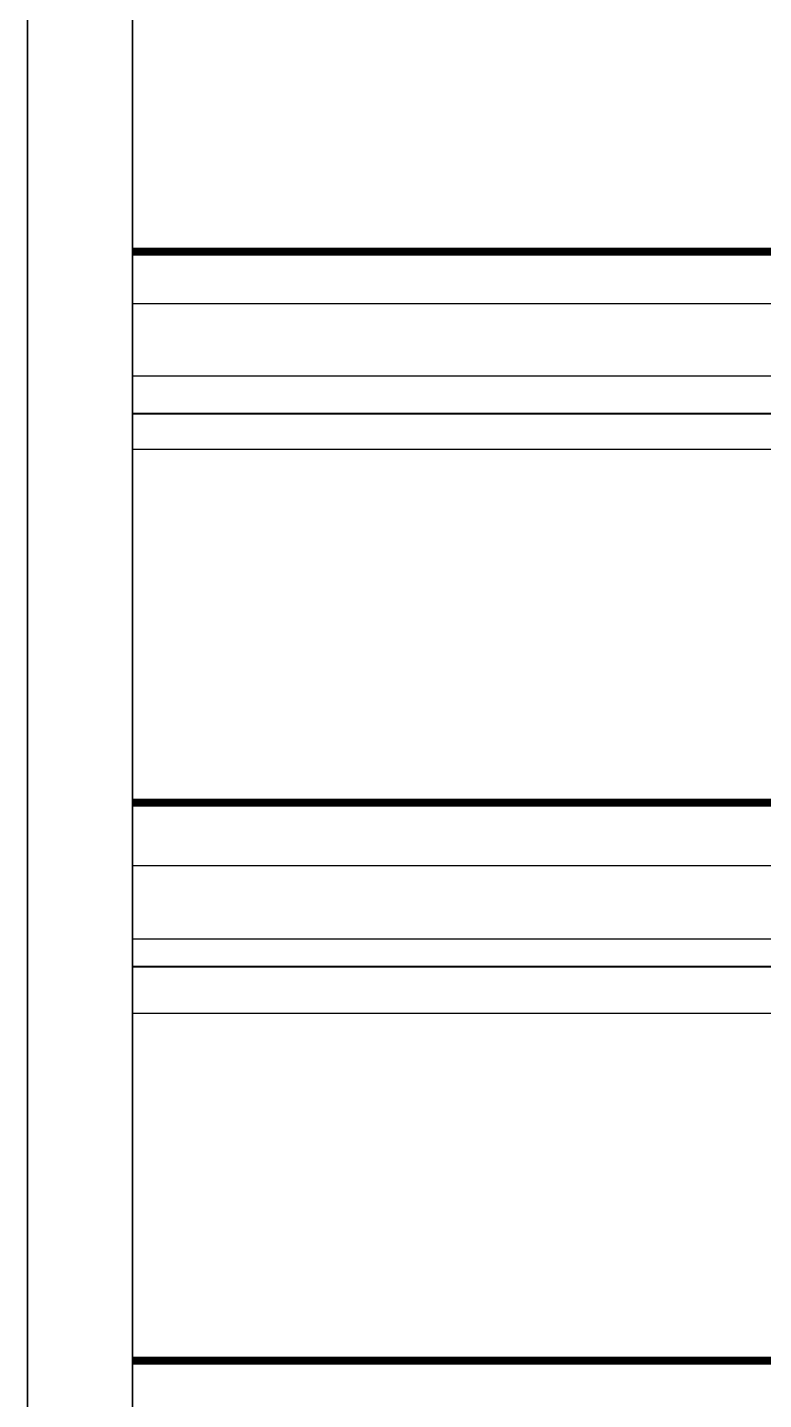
# Model space of a CAD drawing. Header units: millimetres. Extents: x -85 to 1059, y -155 to 155.
# Drawn here: x 1000 to 1003.5, y 79.28 to 85.81 of the extents above; entities that cross this region are included whole.
import ezdxf

# ---------------------------------------------------------------- set-up
doc = ezdxf.new("R2010")
doc.units = ezdxf.units.MM
doc.header["$MEASUREMENT"] = 0
doc.layers.add('Default', color=7, linetype='Continuous', true_color=0x000000)

msp = doc.modelspace()

# ---------------------------------------------------------------- linework, layer by layer
at = {"layer": 'Default'}
for points, knots in [([(1000, 0, -154), (1000, -154, -154), (1000, -154), (1000, -154, 154), (1000, 0, 154), (1000, 154, 154), (1000, 154), (1000, 154, -154), (1000, 0, -154)], [0, 0, 0, 241.902634, 241.902634, 483.805269, 483.805269, 725.707903, 725.707903, 967.610537, 967.610537, 967.610537]), ([(1000, 0, -150), (1000, -150, -150), (1000, -150), (1000, -150, 150), (1000, 0, 150), (1000, 150, 150), (1000, 150), (1000, 150, -150), (1000, 0, -150)], [0, 0, 0, 235.619449, 235.619449, 471.238898, 471.238898, 706.858347, 706.858347, 942.477796, 942.477796, 942.477796])]:
    msp.add_rational_spline(points, [1, 0.707106781187, 1, 0.707106781187, 1, 0.707106781187, 1, 0.707106781187, 1], degree=2, knots=knots, dxfattribs=at)
for points, degree, knots in [([(1000.5, 0.0018, 150.0005), (1000.5, 82.8446, 150.0005), (1000.5, 150.0018, 82.8432), (1000.5, 150.0018, 0.0004), (1000.5, 150.0018, -82.8427), (1000.5, 82.8446, -150), (1000.5, 0.0018, -150), (1000.5, -82.8411, -150), (1000.5, -149.9983, -82.8427), (1000.5, -149.9983, 0.0004), (1000.5, -149.9983, 82.8432), (1000.5, -82.8411, 150.0005), (1000.5, 0.0018, 150.0005)], 3, [-5, -5, -5, -5, -4, -4, -4, -3, -3, -3, -2, -2, -2, -1, -1, -1, -1]), ([(1000.5, 0.3488, 139.7504), (1000.5, -76.9709, 139.7504), (1000.5, -139.6511, 77.0702), (1000.5, -139.6511, -0.2498), (1000.5, -139.6511, -77.5699), (1000.5, -76.9709, -140.2497), (1000.5, 0.3488, -140.2497), (1000.5, 77.6689, -140.2497), (1000.5, 140.349, -77.5699), (1000.5, 140.349, -0.2498), (1000.5, 140.349, 77.0702), (1000.5, 77.6689, 139.7504), (1000.5, 0.3488, 139.7504)], 3, [20636, 20636, 20636, 20636, 20637, 20637, 20637, 20638, 20638, 20638, 20639, 20639, 20639, 20640, 20640, 20640, 20640]), ([(1000.5, 0.0018, 140.0004), (1000.5, -77.318, 140.0004), (1000.5, -139.9981, 77.3202), (1000.5, -139.9981, 0.0002), (1000.5, -139.9981, -77.3199), (1000.5, -77.318, -139.9997), (1000.5, 0.0018, -139.9997), (1000.5, 77.3215, -139.9997), (1000.5, 140.002, -77.3199), (1000.5, 140.002, 0.0002), (1000.5, 140.002, 77.3202), (1000.5, 77.3215, 140.0004), (1000.5, 0.0018, 140.0004)], 3, [-1, -1, -1, -1, 0, 0, 0, 1, 1, 1, 2, 2, 2, 3, 3, 3, 3]), ([(1000.5, 84.7509, 127.3314), (1000.5, 84.7851, 127.3589), (1000.5, 84.8194, 127.3864), (1000.5, 84.8569, 127.4162), (1000.5, 84.8945, 127.4461), (1000.5, 84.9322, 127.476), (1000.5, 84.97, 127.506), (1000.5, 85.0079, 127.536), (1000.5, 85.0458, 127.566), (1000.5, 85.0841, 127.5963), (1000.5, 85.1224, 127.6267), (1000.5, 85.161, 127.657), (1000.5, 85.1996, 127.6874), (1000.5, 85.2386, 127.718), (1000.5, 85.2776, 127.7487), (1000.5, 85.3169, 127.7793), (1000.5, 85.3563, 127.8098), (1000.5, 85.3958, 127.8405), (1000.5, 85.4353, 127.8712), (1000.5, 85.475, 127.9018), (1000.5, 85.5147, 127.9325), (1000.5, 85.5549, 127.9634), (1000.5, 85.5951, 127.9943), (1000.5, 85.6355, 128.0253), (1000.5, 85.6759, 128.0564), (1000.5, 85.7168, 128.0876), (1000.5, 85.7577, 128.1188), (1000.5, 85.7987, 128.1497), (1000.5, 85.8396, 128.1805), (1000.5, 85.881, 128.2119), (1000.5, 85.9225, 128.2433), (1000.5, 85.9641, 128.2747), (1000.5, 86.0057, 128.3061), (1000.5, 86.0477, 128.3377), (1000.5, 86.0897, 128.3693), (1000.5, 86.132, 128.4007), (1000.5, 86.1744, 128.4321), (1000.5, 86.2171, 128.4638), (1000.5, 86.2597, 128.4956), (1000.5, 86.3026, 128.5275), (1000.5, 86.3455, 128.5594), (1000.5, 86.3887, 128.5912), (1000.5, 86.4319, 128.6229), (1000.5, 86.4393, 128.6286), (1000.5, 86.4467, 128.6342)], 2, [1987, 1987, 1987, 1988.045455, 1988.045455, 1989.090909, 1989.090909, 1990.136364, 1990.136364, 1991.181818, 1991.181818, 1992.227273, 1992.227273, 1993.272727, 1993.272727, 1994.318182, 1994.318182, 1995.363636, 1995.363636, 1996.409091, 1996.409091, 1997.454545, 1997.454545, 1998.5, 1998.5, 1999.545455, 1999.545455, 2000.590909, 2000.590909, 2001.636364, 2001.636364, 2002.681818, 2002.681818, 2003.727273, 2003.727273, 2004.772727, 2004.772727, 2005.818182, 2005.818182, 2006.863636, 2006.863636, 2007.909091, 2007.909091, 2008.954545, 2008.954545, 2010, 2010, 2010]), ([(1000.5, 86.4467, -129.1335), (1000.5, 86.4393, -129.1282), (1000.5, 86.4319, -129.1229), (1000.5, 86.3887, -129.0909), (1000.5, 86.3455, -129.059), (1000.5, 86.3026, -129.0273), (1000.5, 86.2597, -128.9955), (1000.5, 86.2171, -128.9639), (1000.5, 86.1744, -128.9324), (1000.5, 86.132, -128.9006), (1000.5, 86.0897, -128.8689), (1000.5, 86.0477, -128.8375), (1000.5, 86.0057, -128.8061), (1000.5, 85.9641, -128.7747), (1000.5, 85.9225, -128.7433), (1000.5, 85.881, -128.7121), (1000.5, 85.8396, -128.6808), (1000.5, 85.7987, -128.6494), (1000.5, 85.7577, -128.618), (1000.5, 85.7168, -128.587), (1000.5, 85.6759, -128.556), (1000.5, 85.6355, -128.5251), (1000.5, 85.5951, -128.4942), (1000.5, 85.5549, -128.4634), (1000.5, 85.5147, -128.4325), (1000.5, 85.475, -128.4016), (1000.5, 85.4353, -128.3707), (1000.5, 85.3958, -128.3401), (1000.5, 85.3563, -128.3094), (1000.5, 85.3169, -128.2787), (1000.5, 85.2776, -128.248), (1000.5, 85.2386, -128.2176), (1000.5, 85.1996, -128.1873), (1000.5, 85.1612, -128.157), (1000.5, 85.1227, -128.1266), (1000.5, 85.0843, -128.0965), (1000.5, 85.0458, -128.0663), (1000.5, 85.0079, -128.0361), (1000.5, 84.97, -128.006), (1000.5, 84.9322, -127.9758), (1000.5, 84.8945, -127.9457), (1000.5, 84.8569, -127.9158), (1000.5, 84.8194, -127.886), (1000.5, 84.7876, -127.8605), (1000.5, 84.7559, -127.8349)], 2, [8444, 8444, 8444, 8445, 8445, 8446, 8446, 8447, 8447, 8448, 8448, 8449, 8449, 8450, 8450, 8451, 8451, 8452, 8452, 8453, 8453, 8454, 8454, 8455, 8455, 8456, 8456, 8457, 8457, 8458, 8458, 8459, 8459, 8460, 8460, 8461, 8461, 8462, 8462, 8463, 8463, 8464, 8464, 8465, 8465, 8466, 8466, 8466]), ([(1000.5, 84.7319, -127.8208), (1000.5, 84.7305, -127.8208), (1000.5, 84.729, -127.8208), (1000.5, 84.7278, -127.8208), (1000.5, 84.7266, -127.8208)], 2, [8472, 8472, 8472, 8473, 8473, 8474, 8474, 8474]), ([(1000.5, 83.9709, 127.8168), (1000.5, 84.0944, 127.7362), (1000.5, 84.2179, 127.6556), (1000.5, 84.348, 127.5699), (1000.5, 84.4782, 127.4842), (1000.5, 84.6013, 127.403), (1000.5, 84.7245, 127.3219)], 2, [1976, 1976, 1976, 1977, 1977, 1978, 1978, 1979, 1979, 1979]), ([(1000.5, 84.7245, -127.8215), (1000.5, 84.6013, -127.9026), (1000.5, 84.4782, -127.9838), (1000.5, 84.348, -128.0695), (1000.5, 84.2179, -128.1552), (1000.5, 84.0944, -128.236), (1000.5, 83.9709, -128.3168)], 2, [8475, 8475, 8475, 8476, 8476, 8477, 8477, 8478, 8478, 8478]), ([(1000.5, 84.4923, 129.9183), (1000.5, 84.4902, 129.9093), (1000.5, 84.4881, 129.9003), (1000.5, 84.4759, 129.8481), (1000.5, 84.4638, 129.7959), (1000.5, 84.4516, 129.7439), (1000.5, 84.4394, 129.6918), (1000.5, 84.4272, 129.6402), (1000.5, 84.4151, 129.5885), (1000.5, 84.4029, 129.5371), (1000.5, 84.3907, 129.4858), (1000.5, 84.3786, 129.4348), (1000.5, 84.3664, 129.3839), (1000.5, 84.354, 129.3332), (1000.5, 84.3417, 129.2826), (1000.5, 84.3293, 129.232), (1000.5, 84.317, 129.1814), (1000.5, 84.3047, 129.1313), (1000.5, 84.2923, 129.0812), (1000.5, 84.28, 129.0316), (1000.5, 84.2676, 128.9821), (1000.5, 84.2553, 128.9327), (1000.5, 84.2429, 128.8833), (1000.5, 84.2306, 128.8341), (1000.5, 84.2182, 128.7848), (1000.5, 84.2057, 128.736), (1000.5, 84.1932, 128.6871), (1000.5, 84.1807, 128.6388), (1000.5, 84.1681, 128.5905), (1000.5, 84.1556, 128.5423), (1000.5, 84.1431, 128.4942), (1000.5, 84.1306, 128.4464), (1000.5, 84.118, 128.3986), (1000.5, 84.1055, 128.3509), (1000.5, 84.093, 128.3033), (1000.5, 84.0805, 128.2562), (1000.5, 84.0679, 128.2091), (1000.5, 84.0554, 128.1622), (1000.5, 84.0429, 128.1153), (1000.5, 84.0302, 128.0687), (1000.5, 84.0175, 128.0221), (1000.5, 84.005, 127.9759), (1000.5, 83.9924, 127.9297), (1000.5, 83.9817, 127.8906), (1000.5, 83.9709, 127.8514)], 2, [1945, 1945, 1945, 1946, 1946, 1947, 1947, 1948, 1948, 1949, 1949, 1950, 1950, 1951, 1951, 1952, 1952, 1953, 1953, 1954, 1954, 1955, 1955, 1956, 1956, 1957, 1957, 1958, 1958, 1959, 1959, 1960, 1960, 1961, 1961, 1962, 1962, 1963, 1963, 1964, 1964, 1965, 1965, 1966, 1966, 1967, 1967, 1967]), ([(1000.5, 83.9709, -128.3506), (1000.5, 83.9817, -128.39), (1000.5, 83.9924, -128.4293), (1000.5, 84.005, -128.4755), (1000.5, 84.0175, -128.5217), (1000.5, 84.0302, -128.5683), (1000.5, 84.0429, -128.6149), (1000.5, 84.0554, -128.6618), (1000.5, 84.0679, -128.7087), (1000.5, 84.0805, -128.756), (1000.5, 84.093, -128.8033), (1000.5, 84.1055, -128.8507), (1000.5, 84.118, -128.8982), (1000.5, 84.1306, -128.946), (1000.5, 84.1431, -128.9938), (1000.5, 84.1556, -129.0419), (1000.5, 84.1681, -129.0901), (1000.5, 84.1807, -129.1386), (1000.5, 84.1932, -129.1871), (1000.5, 84.2057, -129.2359), (1000.5, 84.2182, -129.2848), (1000.5, 84.2306, -129.3338), (1000.5, 84.2429, -129.3829), (1000.5, 84.2553, -129.4323), (1000.5, 84.2676, -129.4816), (1000.5, 84.28, -129.5316), (1000.5, 84.2923, -129.5815), (1000.5, 84.3047, -129.6314), (1000.5, 84.317, -129.6813), (1000.5, 84.3293, -129.7318), (1000.5, 84.3417, -129.7822), (1000.5, 84.354, -129.8328), (1000.5, 84.3664, -129.8835), (1000.5, 84.3786, -129.9346), (1000.5, 84.3907, -129.9858), (1000.5, 84.4029, -130.0371), (1000.5, 84.4151, -130.0884), (1000.5, 84.4272, -130.1401), (1000.5, 84.4394, -130.1918), (1000.5, 84.4516, -130.2436), (1000.5, 84.4638, -130.2955), (1000.5, 84.4759, -130.3479), (1000.5, 84.4881, -130.4003), (1000.5, 84.4902, -130.4093), (1000.5, 84.4923, -130.4183)], 2, [8487, 8487, 8487, 8488, 8488, 8489, 8489, 8490, 8490, 8491, 8491, 8492, 8492, 8493, 8493, 8494, 8494, 8495, 8495, 8496, 8496, 8497, 8497, 8498, 8498, 8499, 8499, 8500, 8500, 8501, 8501, 8502, 8502, 8503, 8503, 8504, 8504, 8505, 8505, 8506, 8506, 8507, 8507, 8508, 8508, 8509, 8509, 8509]), ([(1000.5, 82.1358, 129.0304), (1000.5, 82.167, 129.0565), (1000.5, 82.1982, 129.0826), (1000.5, 82.2351, 129.1133), (1000.5, 82.2719, 129.144), (1000.5, 82.309, 129.1748), (1000.5, 82.346, 129.2057), (1000.5, 82.3834, 129.2366), (1000.5, 82.4208, 129.2674), (1000.5, 82.4586, 129.2983), (1000.5, 82.4963, 129.3292), (1000.5, 82.5344, 129.3606), (1000.5, 82.5725, 129.392), (1000.5, 82.6108, 129.4232), (1000.5, 82.6491, 129.4544), (1000.5, 82.6877, 129.4858), (1000.5, 82.7263, 129.5172), (1000.5, 82.7651, 129.5486), (1000.5, 82.8039, 129.58), (1000.5, 82.8433, 129.6116), (1000.5, 82.8826, 129.6432), (1000.5, 82.9221, 129.6749), (1000.5, 82.9616, 129.7067), (1000.5, 83.0015, 129.7384), (1000.5, 83.0414, 129.7702), (1000.5, 83.0814, 129.8021), (1000.5, 83.1214, 129.834), (1000.5, 83.1618, 129.8661), (1000.5, 83.2022, 129.8982), (1000.5, 83.243, 129.9303), (1000.5, 83.2837, 129.9624), (1000.5, 83.3248, 129.9945), (1000.5, 83.3659, 130.0266), (1000.5, 83.4072, 130.0591), (1000.5, 83.4485, 130.0915), (1000.5, 83.4899, 130.1238), (1000.5, 83.5314, 130.1561), (1000.5, 83.5735, 130.1889), (1000.5, 83.6157, 130.2217), (1000.5, 83.6578, 130.2542), (1000.5, 83.7, 130.2866), (1000.5, 83.7425, 130.3194), (1000.5, 83.785, 130.3522), (1000.5, 83.7924, 130.3579), (1000.5, 83.7998, 130.3635)], 2, [1921, 1921, 1921, 1922, 1922, 1923, 1923, 1924, 1924, 1925, 1925, 1926, 1926, 1927, 1927, 1928, 1928, 1929, 1929, 1930, 1930, 1931, 1931, 1932, 1932, 1933, 1933, 1934, 1934, 1935, 1935, 1936, 1936, 1937, 1937, 1938, 1938, 1939, 1939, 1940, 1940, 1941, 1941, 1942, 1942, 1943, 1943, 1943]), ([(1000.5, 83.7998, -130.8631), (1000.5, 83.7924, -130.8575), (1000.5, 83.785, -130.8518), (1000.5, 83.7425, -130.8192), (1000.5, 83.7, -130.7866), (1000.5, 83.6578, -130.7538), (1000.5, 83.6157, -130.721), (1000.5, 83.5735, -130.6885), (1000.5, 83.5314, -130.656), (1000.5, 83.4899, -130.6236), (1000.5, 83.4485, -130.5911), (1000.5, 83.4072, -130.5589), (1000.5, 83.3659, -130.5266), (1000.5, 83.3248, -130.4943), (1000.5, 83.2837, -130.462), (1000.5, 83.243, -130.4299), (1000.5, 83.2022, -130.3978), (1000.5, 83.1618, -130.3657), (1000.5, 83.1214, -130.3336), (1000.5, 83.0814, -130.3019), (1000.5, 83.0414, -130.2701), (1000.5, 83.0015, -130.2382), (1000.5, 82.9616, -130.2063), (1000.5, 82.9221, -130.1745), (1000.5, 82.8826, -130.1428), (1000.5, 82.8433, -130.1112), (1000.5, 82.8039, -130.0796), (1000.5, 82.7651, -130.0482), (1000.5, 82.7263, -130.0168), (1000.5, 82.6877, -129.9854), (1000.5, 82.6491, -129.954), (1000.5, 82.6108, -129.9226), (1000.5, 82.5725, -129.8912), (1000.5, 82.5344, -129.8604), (1000.5, 82.4963, -129.8295), (1000.5, 82.4586, -129.7983), (1000.5, 82.4208, -129.767), (1000.5, 82.3834, -129.7362), (1000.5, 82.346, -129.7053), (1000.5, 82.309, -129.6744), (1000.5, 82.2719, -129.6436), (1000.5, 82.2351, -129.6129), (1000.5, 82.1982, -129.5822), (1000.5, 82.1647, -129.5543), (1000.5, 82.1312, -129.5264)], 2, [8511, 8511, 8511, 8512.045455, 8512.045455, 8513.090909, 8513.090909, 8514.136364, 8514.136364, 8515.181818, 8515.181818, 8516.227273, 8516.227273, 8517.272727, 8517.272727, 8518.318182, 8518.318182, 8519.363636, 8519.363636, 8520.409091, 8520.409091, 8521.454545, 8521.454545, 8522.5, 8522.5, 8523.545455, 8523.545455, 8524.590909, 8524.590909, 8525.636364, 8525.636364, 8526.681818, 8526.681818, 8527.727273, 8527.727273, 8528.772727, 8528.772727, 8529.818182, 8529.818182, 8530.863636, 8530.863636, 8531.909091, 8531.909091, 8532.954545, 8532.954545, 8534, 8534, 8534]), ([(1000.5, 82.1266, 129.0233), (1000.5, 82.1289, 129.0251), (1000.5, 82.1312, 129.0269), (1000.5, 82.1335, 129.0286), (1000.5, 82.1358, 129.0304)], 2, [1919, 1919, 1919, 1920, 1920, 1921, 1921, 1921]), ([(1000.5, 82.1118, 129.0163), (1000.5, 82.1135, 129.0168), (1000.5, 82.1153, 129.0173), (1000.5, 82.1171, 129.0179), (1000.5, 82.1188, 129.0184)], 2, [1915, 1915, 1915, 1916, 1916, 1917, 1917, 1917]), ([(1000.5, 81.3413, 129.496), (1000.5, 81.4662, 129.4179), (1000.5, 81.5911, 129.3398), (1000.5, 81.7232, 129.2567), (1000.5, 81.8553, 129.1736), (1000.5, 81.9798, 129.0951), (1000.5, 82.1044, 129.0166)], 2, [1909, 1909, 1909, 1910, 1910, 1911, 1911, 1912, 1912, 1912]), ([(1000.5, 82.1044, -129.5159), (1000.5, 81.9798, -129.5945), (1000.5, 81.8553, -129.6732), (1000.5, 81.7232, -129.7563), (1000.5, 81.5911, -129.8394), (1000.5, 81.4662, -129.9175), (1000.5, 81.3413, -129.9956)], 2, [8542, 8542, 8542, 8543, 8543, 8544, 8544, 8545, 8545, 8545]), ([(1000.5, 81.8193, 131.6078), (1000.5, 81.8174, 131.5988), (1000.5, 81.8155, 131.5898), (1000.5, 81.8045, 131.5372), (1000.5, 81.7936, 131.4847), (1000.5, 81.7825, 131.4324), (1000.5, 81.7714, 131.3802), (1000.5, 81.7602, 131.3284), (1000.5, 81.7491, 131.2765), (1000.5, 81.738, 131.2248), (1000.5, 81.7269, 131.1732), (1000.5, 81.7156, 131.1218), (1000.5, 81.7043, 131.0705), (1000.5, 81.693, 131.0197), (1000.5, 81.6817, 130.9689), (1000.5, 81.6706, 130.9183), (1000.5, 81.6595, 130.8676), (1000.5, 81.6481, 130.8174), (1000.5, 81.6366, 130.7671), (1000.5, 81.6253, 130.7168), (1000.5, 81.614, 130.6666), (1000.5, 81.6026, 130.617), (1000.5, 81.5911, 130.5674), (1000.5, 81.5798, 130.5182), (1000.5, 81.5685, 130.469), (1000.5, 81.557, 130.42), (1000.5, 81.5456, 130.3709), (1000.5, 81.5341, 130.3221), (1000.5, 81.5226, 130.2732), (1000.5, 81.5112, 130.2251), (1000.5, 81.4997, 130.1769), (1000.5, 81.4881, 130.1286), (1000.5, 81.4764, 130.0802), (1000.5, 81.465, 130.0326), (1000.5, 81.4535, 129.985), (1000.5, 81.4419, 129.9375), (1000.5, 81.4302, 129.8901), (1000.5, 81.4186, 129.843), (1000.5, 81.4069, 129.7959), (1000.5, 81.3953, 129.749), (1000.5, 81.3837, 129.7021), (1000.5, 81.372, 129.6555), (1000.5, 81.3604, 129.6089), (1000.5, 81.3503, 129.5698), (1000.5, 81.3403, 129.5306)], 2, [1878, 1878, 1878, 1879, 1879, 1880, 1880, 1881, 1881, 1882, 1882, 1883, 1883, 1884, 1884, 1885, 1885, 1886, 1886, 1887, 1887, 1888, 1888, 1889, 1889, 1890, 1890, 1891, 1891, 1892, 1892, 1893, 1893, 1894, 1894, 1895, 1895, 1896, 1896, 1897, 1897, 1898, 1898, 1899, 1899, 1900, 1900, 1900]), ([(1000.5, 81.3403, -130.0299), (1000.5, 81.3503, -130.0694), (1000.5, 81.3604, -130.1089), (1000.5, 81.372, -130.1553), (1000.5, 81.3837, -130.2017), (1000.5, 81.3953, -130.2486), (1000.5, 81.4069, -130.2955), (1000.5, 81.4186, -130.3426), (1000.5, 81.4302, -130.3897), (1000.5, 81.4419, -130.4371), (1000.5, 81.4535, -130.4846), (1000.5, 81.465, -130.5324), (1000.5, 81.4764, -130.5802), (1000.5, 81.4881, -130.6282), (1000.5, 81.4997, -130.6762), (1000.5, 81.5112, -130.7245), (1000.5, 81.5226, -130.7728), (1000.5, 81.5341, -130.8217), (1000.5, 81.5456, -130.8705), (1000.5, 81.557, -130.9196), (1000.5, 81.5685, -130.9686), (1000.5, 81.5798, -131.0178), (1000.5, 81.5911, -131.067), (1000.5, 81.6026, -131.1169), (1000.5, 81.614, -131.1669), (1000.5, 81.6253, -131.2168), (1000.5, 81.6366, -131.2667), (1000.5, 81.6481, -131.317), (1000.5, 81.6595, -131.3672), (1000.5, 81.6706, -131.4179), (1000.5, 81.6817, -131.4685), (1000.5, 81.693, -131.5195), (1000.5, 81.7043, -131.5704), (1000.5, 81.7156, -131.6216), (1000.5, 81.7269, -131.6727), (1000.5, 81.738, -131.7243), (1000.5, 81.7491, -131.7758), (1000.5, 81.7602, -131.8278), (1000.5, 81.7714, -131.8798), (1000.5, 81.7825, -131.932), (1000.5, 81.7936, -131.9843), (1000.5, 81.8045, -132.0368), (1000.5, 81.8155, -132.0894), (1000.5, 81.8174, -132.0986), (1000.5, 81.8193, -132.1077)], 2, [8554, 8554, 8554, 8555, 8555, 8556, 8556, 8557, 8557, 8558, 8558, 8559, 8559, 8560, 8560, 8561, 8561, 8562, 8562, 8563, 8563, 8564, 8564, 8565, 8565, 8566, 8566, 8567, 8567, 8568, 8568, 8569, 8569, 8570, 8570, 8571, 8571, 8572, 8572, 8573, 8573, 8574, 8574, 8575, 8575, 8576, 8576, 8576]), ([(1000.5, 81.3374, 129.514), (1000.5, 81.3374, 129.5119), (1000.5, 81.3374, 129.5098), (1000.5, 81.3374, 129.5077), (1000.5, 81.3374, 129.5056)], 2, [1903, 1903, 1903, 1904, 1904, 1905, 1905, 1905]), ([(1000.5, 81.3374, -130.0055), (1000.5, 81.3374, -130.0073), (1000.5, 81.3374, -130.009), (1000.5, 81.3374, -130.0113), (1000.5, 81.3374, -130.0136)], 2, [8549, 8549, 8549, 8550, 8550, 8551, 8551, 8551]), ([(1000.5, 79.4818, 130.6719), (1000.5, 79.5125, 130.6985), (1000.5, 79.5432, 130.7251), (1000.5, 79.5794, 130.7565), (1000.5, 79.6155, 130.7879), (1000.5, 79.652, 130.8197), (1000.5, 79.6886, 130.8514), (1000.5, 79.7252, 130.883), (1000.5, 79.7619, 130.9146), (1000.5, 79.799, 130.9463), (1000.5, 79.836, 130.9781), (1000.5, 79.8734, 131.0102), (1000.5, 79.9108, 131.0423), (1000.5, 79.9486, 131.0742), (1000.5, 79.9863, 131.1061), (1000.5, 80.0242, 131.1382), (1000.5, 80.0621, 131.1703), (1000.5, 80.1004, 131.2028), (1000.5, 80.1387, 131.2352), (1000.5, 80.1772, 131.2675), (1000.5, 80.2156, 131.2998), (1000.5, 80.2546, 131.3323), (1000.5, 80.2936, 131.3647), (1000.5, 80.3326, 131.3973), (1000.5, 80.3715, 131.43), (1000.5, 80.411, 131.4628), (1000.5, 80.4506, 131.4956), (1000.5, 80.4904, 131.5284), (1000.5, 80.5303, 131.5612), (1000.5, 80.5703, 131.5942), (1000.5, 80.6104, 131.6272), (1000.5, 80.6508, 131.6603), (1000.5, 80.6911, 131.6935), (1000.5, 80.7317, 131.7265), (1000.5, 80.7723, 131.7595), (1000.5, 80.8134, 131.7928), (1000.5, 80.8545, 131.8261), (1000.5, 80.8956, 131.8595), (1000.5, 80.9367, 131.8928), (1000.5, 80.9783, 131.9263), (1000.5, 81.0199, 131.9598), (1000.5, 81.0619, 131.9934), (1000.5, 81.1039, 132.0269), (1000.5, 81.1111, 132.0327), (1000.5, 81.1184, 132.0385)], 2, [1854, 1854, 1854, 1855, 1855, 1856, 1856, 1857, 1857, 1858, 1858, 1859, 1859, 1860, 1860, 1861, 1861, 1862, 1862, 1863, 1863, 1864, 1864, 1865, 1865, 1866, 1866, 1867, 1867, 1868, 1868, 1869, 1869, 1870, 1870, 1871, 1871, 1872, 1872, 1873, 1873, 1874, 1874, 1875, 1875, 1876, 1876, 1876]), ([(1000.5, 81.1184, -132.5381), (1000.5, 81.1111, -132.5323), (1000.5, 81.1039, -132.5265), (1000.5, 81.0619, -132.493), (1000.5, 81.0199, -132.4594), (1000.5, 80.9783, -132.4259), (1000.5, 80.9367, -132.3924), (1000.5, 80.8956, -132.3591), (1000.5, 80.8545, -132.3257), (1000.5, 80.8134, -132.2924), (1000.5, 80.7723, -132.2591), (1000.5, 80.7317, -132.2259), (1000.5, 80.6911, -132.1927), (1000.5, 80.6508, -132.1596), (1000.5, 80.6104, -132.1264), (1000.5, 80.5703, -132.0936), (1000.5, 80.5303, -132.0608), (1000.5, 80.4904, -132.0278), (1000.5, 80.4506, -131.9948), (1000.5, 80.411, -131.9622), (1000.5, 80.3715, -131.9296), (1000.5, 80.3326, -131.8969), (1000.5, 80.2936, -131.8643), (1000.5, 80.2546, -131.8319), (1000.5, 80.2156, -131.7994), (1000.5, 80.1772, -131.7669), (1000.5, 80.1387, -131.7345), (1000.5, 80.1004, -131.7022), (1000.5, 80.0621, -131.6699), (1000.5, 80.0242, -131.6378), (1000.5, 79.9863, -131.6057), (1000.5, 79.9486, -131.5736), (1000.5, 79.9108, -131.5415), (1000.5, 79.8734, -131.5098), (1000.5, 79.836, -131.478), (1000.5, 79.799, -131.4463), (1000.5, 79.7619, -131.4145), (1000.5, 79.7252, -131.3828), (1000.5, 79.6886, -131.351), (1000.5, 79.652, -131.3194), (1000.5, 79.6155, -131.2879), (1000.5, 79.5794, -131.2565), (1000.5, 79.5432, -131.2251), (1000.5, 79.5125, -131.1983), (1000.5, 79.4818, -131.1715)], 2, [8578, 8578, 8578, 8579, 8579, 8580, 8580, 8581, 8581, 8582, 8582, 8583, 8583, 8584, 8584, 8585, 8585, 8586, 8586, 8587, 8587, 8588, 8588, 8589, 8589, 8590, 8590, 8591, 8591, 8592, 8592, 8593, 8593, 8594, 8594, 8595, 8595, 8596, 8596, 8597, 8597, 8598, 8598, 8599, 8599, 8600, 8600, 8600]), ([(1000.5, 78.6778, 131.1209), (1000.5, 78.8043, 131.0454), (1000.5, 78.9308, 130.97), (1000.5, 79.0645, 130.8897), (1000.5, 79.1982, 130.8094), (1000.5, 79.3245, 130.7332), (1000.5, 79.4508, 130.657)], 2, [1842, 1842, 1842, 1843, 1843, 1844, 1844, 1845, 1845, 1845]), ([(1000.5, 79.4508, -131.1566), (1000.5, 79.3245, -131.2328), (1000.5, 79.1982, -131.309), (1000.5, 79.0645, -131.3893), (1000.5, 78.9308, -131.4695), (1000.5, 78.8043, -131.5452), (1000.5, 78.6778, -131.6209)], 2, [8609, 8609, 8609, 8610, 8610, 8611, 8611, 8612, 8612, 8612])]:
    msp.add_open_spline(points, degree=degree, knots=knots, dxfattribs=at)
for points in [[(1007, 84.7559, -127.8349), (1003.75, 84.7559, -127.8349), (1000.5, 84.7559, -127.8349)], [(1000.5, 84.7559, -127.8349), (1000.5, 84.7534, -127.8331), (1000.5, 84.7509, -127.8314)], [(1007, 84.7509, 127.3314), (1003.75, 84.7509, 127.3314), (1000.5, 84.7509, 127.3314)], [(1000.5, 84.7467, 127.3282), (1000.5, 84.7488, 127.3298), (1000.5, 84.7509, 127.3314)], [(1007, 84.7509, -127.8314), (1003.75, 84.7509, -127.8314), (1000.5, 84.7509, -127.8314)], [(1000.5, 84.7509, -127.8314), (1000.5, 84.7488, -127.8298), (1000.5, 84.7467, -127.8282)], [(1007, 84.7467, 127.3282), (1003.75, 84.7467, 127.3282), (1000.5, 84.7467, 127.3282)], [(1000.5, 84.7424, 127.3258), (1000.5, 84.7446, 127.327), (1000.5, 84.7467, 127.3282)], [(1007, 84.7467, -127.8282), (1003.75, 84.7467, -127.8282), (1000.5, 84.7467, -127.8282)], [(1000.5, 84.7467, -127.8282), (1000.5, 84.7446, -127.8269), (1000.5, 84.7424, -127.8257)], [(1007, 84.7424, 127.3258), (1003.75, 84.7424, 127.3258), (1000.5, 84.7424, 127.3258)], [(1000.5, 84.7386, 127.3236), (1000.5, 84.7405, 127.3247), (1000.5, 84.7424, 127.3258)], [(1007, 84.7424, -127.8257), (1003.75, 84.7424, -127.8257), (1000.5, 84.7424, -127.8257)], [(1000.5, 84.7424, -127.8257), (1000.5, 84.7405, -127.8246), (1000.5, 84.7386, -127.8236)], [(1007, 84.7386, 127.3236), (1003.75, 84.7386, 127.3236), (1000.5, 84.7386, 127.3236)], [(1000.5, 84.735, 127.3222), (1000.5, 84.7368, 127.3229), (1000.5, 84.7386, 127.3236)], [(1007, 84.7386, -127.8236), (1003.75, 84.7386, -127.8236), (1000.5, 84.7386, -127.8236)], [(1000.5, 84.7386, -127.8236), (1000.5, 84.7368, -127.8227), (1000.5, 84.735, -127.8218)], [(1007, 84.735, 127.3222), (1003.75, 84.735, 127.3222), (1000.5, 84.735, 127.3222)], [(1000.5, 84.7319, 127.3215), (1000.5, 84.7335, 127.3219), (1000.5, 84.735, 127.3222)], [(1007, 84.735, -127.8218), (1003.75, 84.735, -127.8218), (1000.5, 84.735, -127.8218)], [(1000.5, 84.735, -127.8218), (1000.5, 84.7335, -127.8213), (1000.5, 84.7319, -127.8208)], [(1007, 84.7319, 127.3215), (1003.75, 84.7319, 127.3215), (1000.5, 84.7319, 127.3215)], [(1000.5, 84.729, 127.3208), (1000.5, 84.7305, 127.3212), (1000.5, 84.7319, 127.3215)], [(1007, 84.7319, -127.8208), (1003.75, 84.7319, -127.8208), (1000.5, 84.7319, -127.8208)], [(1007, 84.729, 127.3208), (1003.75, 84.729, 127.3208), (1000.5, 84.729, 127.3208)], [(1000.5, 84.7266, 127.3208), (1000.5, 84.7278, 127.3208), (1000.5, 84.729, 127.3208)], [(1007, 84.7266, 127.3208), (1003.75, 84.7266, 127.3208), (1000.5, 84.7266, 127.3208)], [(1000.5, 84.7245, 127.3219), (1000.5, 84.7255, 127.3213), (1000.5, 84.7266, 127.3208)], [(1007, 84.7266, -127.8208), (1003.75, 84.7266, -127.8208), (1000.5, 84.7266, -127.8208)], [(1000.5, 84.7266, -127.8208), (1000.5, 84.7255, -127.8211), (1000.5, 84.7245, -127.8215)], [(1007, 84.7245, 127.3219), (1003.75, 84.7245, 127.3219), (1000.5, 84.7245, 127.3219)], [(1007, 84.7245, -127.8215), (1003.75, 84.7245, -127.8215), (1000.5, 84.7245, -127.8215)], [(1007, 84.4923, 129.9183), (1003.75, 84.4923, 129.9183), (1000.5, 84.4923, 129.9183)], [(1000.5, 84.148, 130.1445), (1000.5, 84.3202, 130.0314), (1000.5, 84.4923, 129.9183)], [(1007, 84.4923, -130.4183), (1003.75, 84.4923, -130.4183), (1000.5, 84.4923, -130.4183)], [(1000.5, 84.4923, -130.4183), (1000.5, 84.3202, -130.5312), (1000.5, 84.148, -130.644)], [(1007, 84.148, 130.1445), (1003.75, 84.148, 130.1445), (1000.5, 84.148, 130.1445)], [(1000.5, 83.7998, 130.3635), (1000.5, 83.9739, 130.254), (1000.5, 84.148, 130.1445)], [(1007, 84.148, -130.644), (1003.75, 84.148, -130.644), (1000.5, 84.148, -130.644)], [(1000.5, 84.148, -130.644), (1000.5, 83.9739, -130.7536), (1000.5, 83.7998, -130.8631)], [(1007, 83.9709, 127.8514), (1003.75, 83.9709, 127.8514), (1000.5, 83.9709, 127.8514)], [(1000.5, 83.9709, 127.8514), (1000.5, 83.9702, 127.8482), (1000.5, 83.9695, 127.845)], [(1007, 83.9709, 127.8168), (1003.75, 83.9709, 127.8168), (1000.5, 83.9709, 127.8168)], [(1000.5, 83.9695, 127.8182), (1000.5, 83.9702, 127.8175), (1000.5, 83.9709, 127.8168)], [(1007, 83.9709, -128.3168), (1003.75, 83.9709, -128.3168), (1000.5, 83.9709, -128.3168)], [(1000.5, 83.9709, -128.3168), (1000.5, 83.9702, -128.3175), (1000.5, 83.9695, -128.3182)], [(1007, 83.9709, -128.3506), (1003.75, 83.9709, -128.3506), (1000.5, 83.9709, -128.3506)], [(1000.5, 83.9695, -128.345), (1000.5, 83.9702, -128.3478), (1000.5, 83.9709, -128.3506)], [(1007, 83.9695, 127.845), (1003.75, 83.9695, 127.845), (1000.5, 83.9695, 127.845)], [(1000.5, 83.9695, 127.845), (1000.5, 83.969, 127.8424), (1000.5, 83.9685, 127.8398)], [(1007, 83.9695, 127.8182), (1003.75, 83.9695, 127.8182), (1000.5, 83.9695, 127.8182)], [(1000.5, 83.9685, 127.8207), (1000.5, 83.969, 127.8195), (1000.5, 83.9695, 127.8182)], [(1007, 83.9695, -128.3182), (1003.75, 83.9695, -128.3182), (1000.5, 83.9695, -128.3182)], [(1000.5, 83.9695, -128.3182), (1000.5, 83.969, -128.3192), (1000.5, 83.9685, -128.3203)], [(1007, 83.9695, -128.345), (1003.75, 83.9695, -128.345), (1000.5, 83.9695, -128.345)], [(1000.5, 83.9685, -128.3397), (1000.5, 83.969, -128.3424), (1000.5, 83.9695, -128.345)], [(1007, 83.9685, 127.8398), (1003.75, 83.9685, 127.8398), (1000.5, 83.9685, 127.8398)], [(1000.5, 83.9685, 127.8398), (1000.5, 83.9681, 127.8373), (1000.5, 83.9677, 127.8348)], [(1007, 83.9685, 127.8207), (1003.75, 83.9685, 127.8207), (1000.5, 83.9685, 127.8207)], [(1000.5, 83.9677, 127.8235), (1000.5, 83.9681, 127.8221), (1000.5, 83.9685, 127.8207)], [(1007, 83.9685, -128.3203), (1003.75, 83.9685, -128.3203), (1000.5, 83.9685, -128.3203)], [(1000.5, 83.9685, -128.3203), (1000.5, 83.9681, -128.3217), (1000.5, 83.9677, -128.3231)], [(1007, 83.9685, -128.3397), (1003.75, 83.9685, -128.3397), (1000.5, 83.9685, -128.3397)], [(1000.5, 83.9677, -128.3348), (1000.5, 83.9681, -128.3372), (1000.5, 83.9685, -128.3397)], [(1007, 83.9677, 127.8348), (1003.75, 83.9677, 127.8348), (1000.5, 83.9677, 127.8348)], [(1000.5, 83.9677, 127.8348), (1000.5, 83.9676, 127.8327), (1000.5, 83.9674, 127.8306)], [(1007, 83.9677, 127.8235), (1003.75, 83.9677, 127.8235), (1000.5, 83.9677, 127.8235)], [(1000.5, 83.9674, 127.8267), (1000.5, 83.9676, 127.8251), (1000.5, 83.9677, 127.8235)], [(1007, 83.9677, -128.3231), (1003.75, 83.9677, -128.3231), (1000.5, 83.9677, -128.3231)], [(1000.5, 83.9677, -128.3231), (1000.5, 83.9676, -128.3249), (1000.5, 83.9674, -128.3267)], [(1007, 83.9677, -128.3348), (1003.75, 83.9677, -128.3348), (1000.5, 83.9677, -128.3348)], [(1000.5, 83.9674, -128.3305), (1000.5, 83.9676, -128.3326), (1000.5, 83.9677, -128.3348)], [(1007, 83.9674, 127.8306), (1003.75, 83.9674, 127.8306), (1000.5, 83.9674, 127.8306)], [(1007, 83.9674, 127.8267), (1003.75, 83.9674, 127.8267), (1000.5, 83.9674, 127.8267)], [(1000.5, 83.9674, 127.8306), (1000.5, 83.9674, 127.8286), (1000.5, 83.9674, 127.8267)], [(1007, 83.9674, -128.3267), (1003.75, 83.9674, -128.3267), (1000.5, 83.9674, -128.3267)], [(1007, 83.9674, -128.3305), (1003.75, 83.9674, -128.3305), (1000.5, 83.9674, -128.3305)], [(1000.5, 83.9674, -128.3267), (1000.5, 83.9674, -128.3286), (1000.5, 83.9674, -128.3305)], [(1007, 83.7998, 130.3635), (1003.75, 83.7998, 130.3635), (1000.5, 83.7998, 130.3635)], [(1007, 83.7998, -130.8631), (1003.75, 83.7998, -130.8631), (1000.5, 83.7998, -130.8631)], [(1007, 82.1358, 129.0304), (1003.75, 82.1358, 129.0304), (1000.5, 82.1358, 129.0304)], [(1007, 82.1312, -129.5264), (1003.75, 82.1312, -129.5264), (1000.5, 82.1312, -129.5264)], [(1000.5, 82.1312, -129.5264), (1000.5, 82.1289, -129.5249), (1000.5, 82.1266, -129.5233)], [(1007, 82.1266, 129.0233), (1003.75, 82.1266, 129.0233), (1000.5, 82.1266, 129.0233)], [(1000.5, 82.1224, 129.0205), (1000.5, 82.1245, 129.0219), (1000.5, 82.1266, 129.0233)], [(1007, 82.1266, -129.5233), (1003.75, 82.1266, -129.5233), (1000.5, 82.1266, -129.5233)], [(1000.5, 82.1266, -129.5233), (1000.5, 82.1245, -129.522), (1000.5, 82.1224, -129.5208)], [(1007, 82.1224, 129.0205), (1003.75, 82.1224, 129.0205), (1000.5, 82.1224, 129.0205)], [(1000.5, 82.1188, 129.0184), (1000.5, 82.1206, 129.0194), (1000.5, 82.1224, 129.0205)], [(1007, 82.1224, -129.5208), (1003.75, 82.1224, -129.5208), (1000.5, 82.1224, -129.5208)], [(1000.5, 82.1224, -129.5208), (1000.5, 82.1206, -129.5196), (1000.5, 82.1188, -129.5183)], [(1007, 82.1188, 129.0184), (1003.75, 82.1188, 129.0184), (1000.5, 82.1188, 129.0184)], [(1007, 82.1188, -129.5183), (1003.75, 82.1188, -129.5183), (1000.5, 82.1188, -129.5183)], [(1000.5, 82.1188, -129.5183), (1000.5, 82.1171, -129.5176), (1000.5, 82.1153, -129.5169)], [(1007, 82.1153, -129.5169), (1003.75, 82.1153, -129.5169), (1000.5, 82.1153, -129.5169)], [(1000.5, 82.1153, -129.5169), (1000.5, 82.1135, -129.5164), (1000.5, 82.1118, -129.5159)], [(1007, 82.1118, 129.0163), (1003.75, 82.1118, 129.0163), (1000.5, 82.1118, 129.0163)], [(1000.5, 82.109, 129.0159), (1000.5, 82.1104, 129.0161), (1000.5, 82.1118, 129.0163)], [(1007, 82.1118, -129.5159), (1003.75, 82.1118, -129.5159), (1000.5, 82.1118, -129.5159)], [(1000.5, 82.1118, -129.5159), (1000.5, 82.1104, -129.5155), (1000.5, 82.109, -129.5152)], [(1007, 82.109, 129.0159), (1003.75, 82.109, 129.0159), (1000.5, 82.109, 129.0159)], [(1000.5, 82.1065, 129.0159), (1000.5, 82.1077, 129.0159), (1000.5, 82.109, 129.0159)], [(1007, 82.109, -129.5152), (1003.75, 82.109, -129.5152), (1000.5, 82.109, -129.5152)], [(1000.5, 82.109, -129.5152), (1000.5, 82.1077, -129.5153), (1000.5, 82.1065, -129.5155)], [(1007, 82.1065, 129.0159), (1003.75, 82.1065, 129.0159), (1000.5, 82.1065, 129.0159)], [(1000.5, 82.1044, 129.0166), (1000.5, 82.1054, 129.0163), (1000.5, 82.1065, 129.0159)], [(1007, 82.1065, -129.5155), (1003.75, 82.1065, -129.5155), (1000.5, 82.1065, -129.5155)], [(1000.5, 82.1065, -129.5155), (1000.5, 82.1054, -129.5157), (1000.5, 82.1044, -129.5159)], [(1007, 82.1044, 129.0166), (1003.75, 82.1044, 129.0166), (1000.5, 82.1044, 129.0166)], [(1007, 82.1044, -129.5159), (1003.75, 82.1044, -129.5159), (1000.5, 82.1044, -129.5159)], [(1007, 81.8193, 131.6078), (1003.75, 81.8193, 131.6078), (1000.5, 81.8193, 131.6078)], [(1000.5, 81.4711, 131.8265), (1000.5, 81.6452, 131.7171), (1000.5, 81.8193, 131.6078)], [(1007, 81.8193, -132.1077), (1003.75, 81.8193, -132.1077), (1000.5, 81.8193, -132.1077)], [(1000.5, 81.8193, -132.1077), (1000.5, 81.6452, -132.2171), (1000.5, 81.4711, -132.3264)], [(1007, 81.4711, 131.8265), (1003.75, 81.4711, 131.8265), (1000.5, 81.4711, 131.8265)], [(1000.5, 81.1184, 132.0385), (1000.5, 81.2948, 131.9325), (1000.5, 81.4711, 131.8265)], [(1007, 81.4711, -132.3264), (1003.75, 81.4711, -132.3264), (1000.5, 81.4711, -132.3264)], [(1000.5, 81.4711, -132.3264), (1000.5, 81.2948, -132.4323), (1000.5, 81.1184, -132.5381)], [(1007, 81.3413, 129.496), (1003.75, 81.3413, 129.496), (1000.5, 81.3413, 129.496)], [(1000.5, 81.3396, 129.4975), (1000.5, 81.3404, 129.4968), (1000.5, 81.3413, 129.496)], [(1007, 81.3413, -129.9956), (1003.75, 81.3413, -129.9956), (1000.5, 81.3413, -129.9956)], [(1000.5, 81.3413, -129.9956), (1000.5, 81.3404, -129.9965), (1000.5, 81.3396, -129.9974)], [(1007, 81.3403, 129.5306), (1003.75, 81.3403, 129.5306), (1000.5, 81.3403, 129.5306)], [(1000.5, 81.3403, 129.5306), (1000.5, 81.3397, 129.5274), (1000.5, 81.3392, 129.5243)], [(1007, 81.3403, -130.0299), (1003.75, 81.3403, -130.0299), (1000.5, 81.3403, -130.0299)], [(1000.5, 81.3392, -130.0239), (1000.5, 81.3397, -130.0269), (1000.5, 81.3403, -130.0299)], [(1007, 81.3396, 129.4975), (1003.75, 81.3396, 129.4975), (1000.5, 81.3396, 129.4975)], [(1000.5, 81.3388, 129.4999), (1000.5, 81.3392, 129.4987), (1000.5, 81.3396, 129.4975)], [(1007, 81.3396, -129.9974), (1003.75, 81.3396, -129.9974), (1000.5, 81.3396, -129.9974)], [(1000.5, 81.3396, -129.9974), (1000.5, 81.3392, -129.9985), (1000.5, 81.3388, -129.9995)], [(1007, 81.3392, 129.5243), (1003.75, 81.3392, 129.5243), (1000.5, 81.3392, 129.5243)], [(1000.5, 81.3392, 129.5243), (1000.5, 81.3387, 129.5214), (1000.5, 81.3381, 129.5186)], [(1007, 81.3392, -130.0239), (1003.75, 81.3392, -130.0239), (1000.5, 81.3392, -130.0239)], [(1000.5, 81.3381, -130.0186), (1000.5, 81.3387, -130.0212), (1000.5, 81.3392, -130.0239)], [(1007, 81.3388, 129.4999), (1003.75, 81.3388, 129.4999), (1000.5, 81.3388, 129.4999)], [(1000.5, 81.3378, 129.5028), (1000.5, 81.3383, 129.5013), (1000.5, 81.3388, 129.4999)], [(1007, 81.3388, -129.9995), (1003.75, 81.3388, -129.9995), (1000.5, 81.3388, -129.9995)], [(1000.5, 81.3388, -129.9995), (1000.5, 81.3383, -130.0009), (1000.5, 81.3378, -130.0023)], [(1007, 81.3381, 129.5186), (1003.75, 81.3381, 129.5186), (1000.5, 81.3381, 129.5186)], [(1000.5, 81.3381, 129.5186), (1000.5, 81.3378, 129.5163), (1000.5, 81.3374, 129.514)], [(1007, 81.3381, -130.0186), (1003.75, 81.3381, -130.0186), (1000.5, 81.3381, -130.0186)], [(1000.5, 81.3374, -130.0136), (1000.5, 81.3378, -130.0161), (1000.5, 81.3381, -130.0186)], [(1007, 81.3378, 129.5028), (1003.75, 81.3378, 129.5028), (1000.5, 81.3378, 129.5028)], [(1000.5, 81.3374, 129.5056), (1000.5, 81.3376, 129.5042), (1000.5, 81.3378, 129.5028)], [(1007, 81.3378, -130.0023), (1003.75, 81.3378, -130.0023), (1000.5, 81.3378, -130.0023)], [(1000.5, 81.3378, -130.0023), (1000.5, 81.3376, -130.0039), (1000.5, 81.3374, -130.0055)], [(1007, 81.3374, 129.514), (1003.75, 81.3374, 129.514), (1000.5, 81.3374, 129.514)], [(1007, 81.3374, 129.5056), (1003.75, 81.3374, 129.5056), (1000.5, 81.3374, 129.5056)], [(1007, 81.3374, -130.0055), (1003.75, 81.3374, -130.0055), (1000.5, 81.3374, -130.0055)], [(1007, 81.3374, -130.0136), (1003.75, 81.3374, -130.0136), (1000.5, 81.3374, -130.0136)], [(1007, 81.1184, 132.0385), (1003.75, 81.1184, 132.0385), (1000.5, 81.1184, 132.0385)], [(1007, 81.1184, -132.5381), (1003.75, 81.1184, -132.5381), (1000.5, 81.1184, -132.5381)], [(1007, 79.4818, 130.6719), (1003.75, 79.4818, 130.6719), (1000.5, 79.4818, 130.6719)], [(1000.5, 79.4769, 130.668), (1000.5, 79.4794, 130.6699), (1000.5, 79.4818, 130.6719)], [(1007, 79.4818, -131.1715), (1003.75, 79.4818, -131.1715), (1000.5, 79.4818, -131.1715)], [(1000.5, 79.4818, -131.1715), (1000.5, 79.4794, -131.1697), (1000.5, 79.4769, -131.1679)], [(1007, 79.4769, 130.668), (1003.75, 79.4769, 130.668), (1000.5, 79.4769, 130.668)], [(1000.5, 79.4727, 130.6648), (1000.5, 79.4748, 130.6664), (1000.5, 79.4769, 130.668)], [(1007, 79.4769, -131.1679), (1003.75, 79.4769, -131.1679), (1000.5, 79.4769, -131.1679)], [(1000.5, 79.4769, -131.1679), (1000.5, 79.4748, -131.1662), (1000.5, 79.4727, -131.1644)], [(1007, 79.4727, 130.6648), (1003.75, 79.4727, 130.6648), (1000.5, 79.4727, 130.6648)], [(1000.5, 79.4684, 130.662), (1000.5, 79.4705, 130.6634), (1000.5, 79.4727, 130.6648)], [(1007, 79.4727, -131.1644), (1003.75, 79.4727, -131.1644), (1000.5, 79.4727, -131.1644)], [(1000.5, 79.4727, -131.1644), (1000.5, 79.4705, -131.163), (1000.5, 79.4684, -131.1616)], [(1007, 79.4684, 130.662), (1003.75, 79.4684, 130.662), (1000.5, 79.4684, 130.662)], [(1000.5, 79.4649, 130.6599), (1000.5, 79.4667, 130.6609), (1000.5, 79.4684, 130.662)], [(1007, 79.4684, -131.1616), (1003.75, 79.4684, -131.1616), (1000.5, 79.4684, -131.1616)], [(1000.5, 79.4684, -131.1616), (1000.5, 79.4667, -131.1605), (1000.5, 79.4649, -131.1595)], [(1007, 79.4649, 130.6599), (1003.75, 79.4649, 130.6599), (1000.5, 79.4649, 130.6599)], [(1000.5, 79.4614, 130.6581), (1000.5, 79.4631, 130.659), (1000.5, 79.4649, 130.6599)], [(1007, 79.4649, -131.1595), (1003.75, 79.4649, -131.1595), (1000.5, 79.4649, -131.1595)], [(1000.5, 79.4649, -131.1595), (1000.5, 79.4631, -131.1586), (1000.5, 79.4614, -131.1577)], [(1007, 79.4614, 130.6581), (1003.75, 79.4614, 130.6581), (1000.5, 79.4614, 130.6581)], [(1000.5, 79.4582, 130.657), (1000.5, 79.4598, 130.6576), (1000.5, 79.4614, 130.6581)], [(1007, 79.4614, -131.1577), (1003.75, 79.4614, -131.1577), (1000.5, 79.4614, -131.1577)], [(1000.5, 79.4614, -131.1577), (1000.5, 79.4598, -131.1572), (1000.5, 79.4582, -131.1566)], [(1007, 79.4582, 130.657), (1003.75, 79.4582, 130.657), (1000.5, 79.4582, 130.657)], [(1000.5, 79.4554, 130.6563), (1000.5, 79.4568, 130.6567), (1000.5, 79.4582, 130.657)], [(1007, 79.4582, -131.1566), (1003.75, 79.4582, -131.1566), (1000.5, 79.4582, -131.1566)], [(1000.5, 79.4582, -131.1566), (1000.5, 79.4568, -131.1565), (1000.5, 79.4554, -131.1563)], [(1007, 79.4554, 130.6563), (1003.75, 79.4554, 130.6563), (1000.5, 79.4554, 130.6563)], [(1000.5, 79.4529, 130.6563), (1000.5, 79.4541, 130.6563), (1000.5, 79.4554, 130.6563)], [(1007, 79.4554, -131.1563), (1003.75, 79.4554, -131.1563), (1000.5, 79.4554, -131.1563)], [(1000.5, 79.4554, -131.1563), (1000.5, 79.4541, -131.1563), (1000.5, 79.4529, -131.1563)], [(1007, 79.4529, 130.6563), (1003.75, 79.4529, 130.6563), (1000.5, 79.4529, 130.6563)], [(1000.5, 79.4508, 130.657), (1000.5, 79.4518, 130.6567), (1000.5, 79.4529, 130.6563)], [(1007, 79.4529, -131.1563), (1003.75, 79.4529, -131.1563), (1000.5, 79.4529, -131.1563)], [(1000.5, 79.4529, -131.1563), (1000.5, 79.4518, -131.1565), (1000.5, 79.4508, -131.1566)], [(1007, 79.4508, 130.657), (1003.75, 79.4508, 130.657), (1000.5, 79.4508, 130.657)], [(1007, 79.4508, -131.1566), (1003.75, 79.4508, -131.1566), (1000.5, 79.4508, -131.1566)]]:
    msp.add_open_spline(points, degree=2, dxfattribs=at)

doc.saveas('drawing.dxf')
